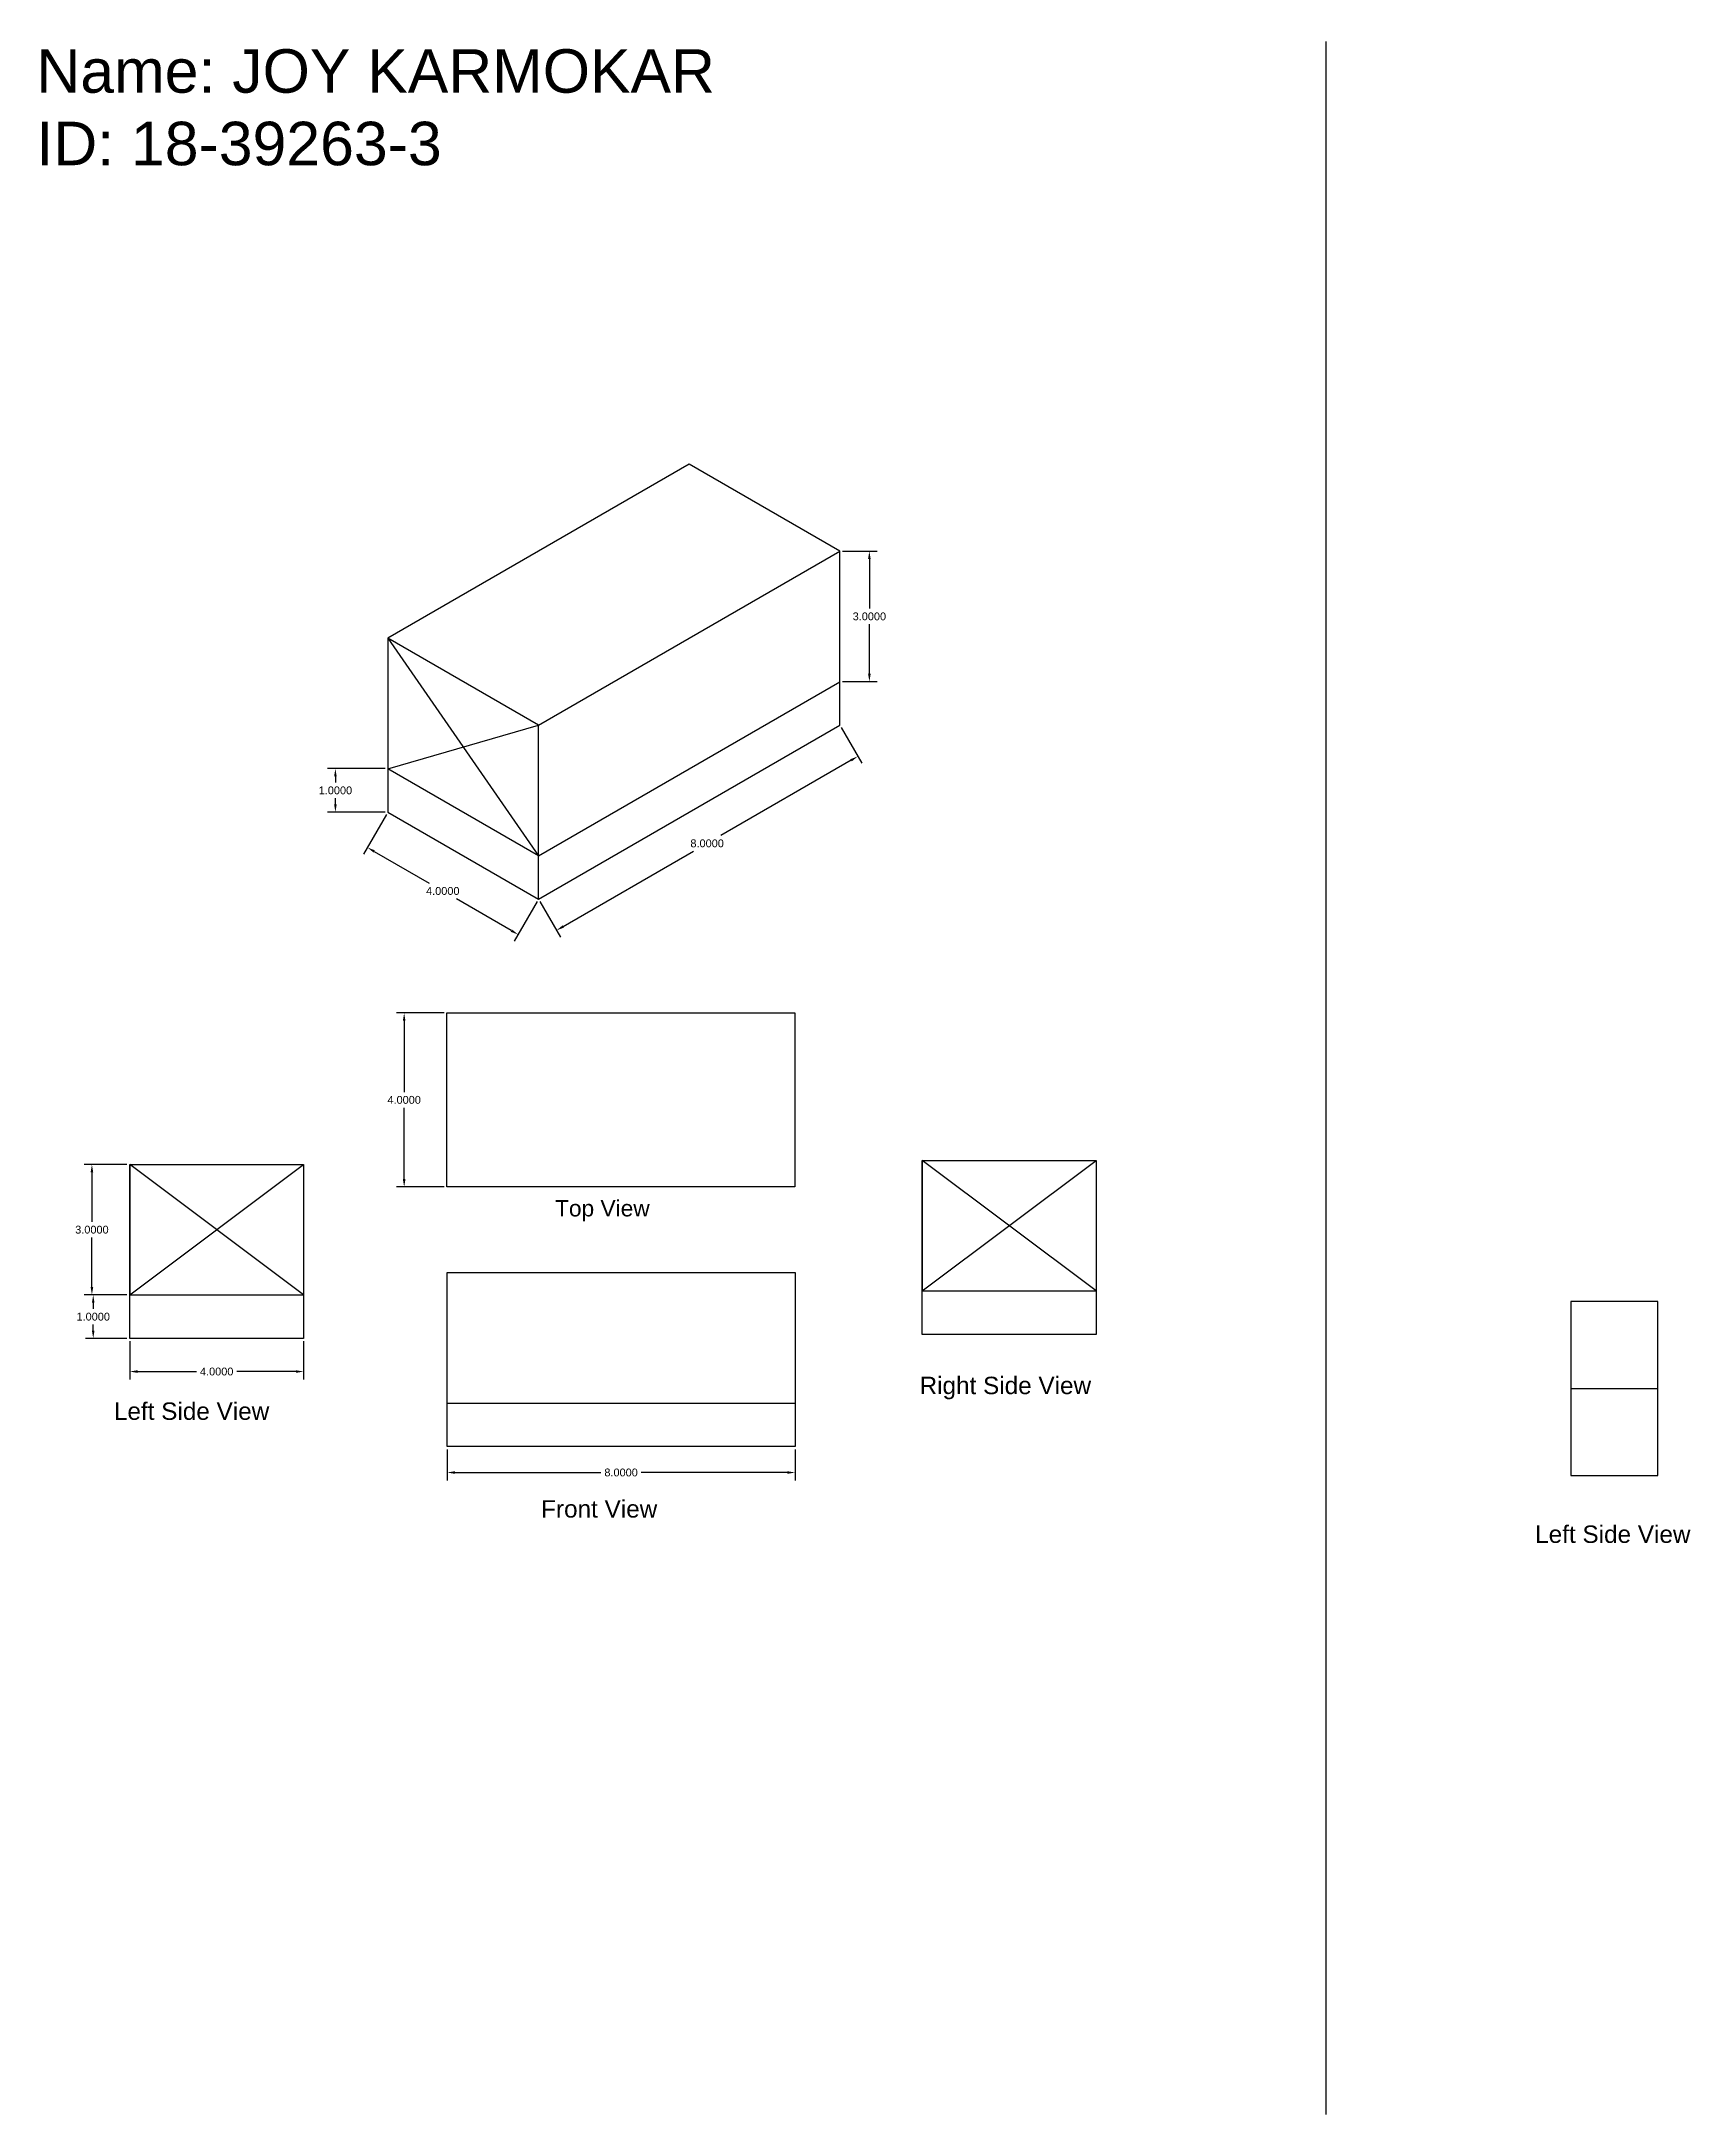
# Model space of a CAD drawing. Header units: inches. Extents: x 6 to 168, y 1 to 50.
# Drawn here: x 6.18 to 44.1, y 2.29 to 49.95 of the extents above; entities that cross this region are included whole.
import ezdxf

# ---------------------------------------------------------------- set-up
doc = ezdxf.new("R2010")
doc.units = ezdxf.units.IN
doc.header["$MEASUREMENT"] = 0
doc.styles.get("Standard").update_dxf_attribs({"font": 'arial.ttf'})
doc.dimstyles.get("Standard").update_dxf_attribs({"dimtxt": 0.18, "dimasz": 0.18, "dimexe": 0.18, "dimexo": 0.0625, "dimgap": 0.09, "dimtad": 0, "dimtih": 1, "dimtoh": 1, "dimdec": 4, "dimzin": 0, "dimdsep": 46, "dimtxsty": 'Standard', "dimcen": 0.09, "dimadec": 0, "dimazin": 0, "dimtfac": 1, "dimtdec": 4, "dimtofl": 0, "dimtmove": 0, "dimatfit": 3, "dimfxl": 1, "dimtolj": 1, "dimtzin": 0, "dimarcsym": 0})

# ---------------------------------------------------------------- blocks, each defined once
blk = doc.blocks.new('*D1')
at = {"color": 0, "lineweight": -2, "transparency": 16777216}
for p, q in [((24.6, 38.23), (25.398, 38.23)), ((25.218, 38.05), (25.218, 36.912)), ((25.218, 35.41), (25.218, 36.548)), ((24.6, 35.23), (25.398, 35.23))]:
    blk.add_line(p, q, dxfattribs=at)
at = {"color": 0, "transparency": 16777216}
for points in [[(25.188, 38.05), (25.248, 38.05), (25.218, 38.23)], [(25.188, 35.41), (25.248, 35.41), (25.218, 35.23)]]:
    blk.add_solid(points, dxfattribs=at)
at = {"layer": 'Defpoints', "color": 0, "transparency": 16777216}
for p in [(24.538, 38.23), (24.538, 35.23), (25.218, 35.23)]:
    blk.add_point(p, dxfattribs=at)
at = {"color": 0, "transparency": 16777216, "insert": (25.218, 36.73), "char_height": 0.18, "attachment_point": 5}
blk.add_mtext('\\A1;3.0000', dxfattribs=at)
blk = doc.blocks.new('*D2')
at = {"color": 0, "lineweight": -2, "transparency": 16777216}
for p, q in [((14.083, 33.23), (12.76, 33.23)), ((12.94, 33.05), (12.94, 32.912)), ((12.94, 32.41), (12.94, 32.548)), ((14.083, 32.23), (12.76, 32.23))]:
    blk.add_line(p, q, dxfattribs=at)
at = {"color": 0, "transparency": 16777216}
for points in [[(12.91, 33.05), (12.97, 33.05), (12.94, 33.23)], [(12.91, 32.41), (12.97, 32.41), (12.94, 32.23)]]:
    blk.add_solid(points, dxfattribs=at)
at = {"layer": 'Defpoints', "color": 0, "transparency": 16777216}
for p in [(14.146, 33.23), (12.94, 32.23), (14.146, 32.23)]:
    blk.add_point(p, dxfattribs=at)
at = {"color": 0, "transparency": 16777216, "insert": (12.94, 32.73), "char_height": 0.18, "attachment_point": 5}
blk.add_mtext('\\A1;1.0000', dxfattribs=at)
blk = doc.blocks.new('*D3')
at = {"color": 0, "lineweight": -2, "transparency": 16777216}
for p, q in [((24.569, 34.176), (25.042, 33.356)), ((24.797, 33.422), (21.803, 31.694)), ((18.18, 29.602), (21.173, 31.33)), ((17.641, 30.176), (18.114, 29.356))]:
    blk.add_line(p, q, dxfattribs=at)
at = {"color": 0, "transparency": 16777216}
for points in [[(24.782, 33.448), (24.812, 33.396), (24.952, 33.512)], [(18.165, 29.628), (18.195, 29.576), (18.024, 29.512)]]:
    blk.add_solid(points, dxfattribs=at)
at = {"layer": 'Defpoints', "color": 0, "transparency": 16777216}
for p in [(24.538, 34.23), (17.61, 30.23), (18.024, 29.512)]:
    blk.add_point(p, dxfattribs=at)
at = {"color": 0, "transparency": 16777216, "insert": (21.488, 31.512), "char_height": 0.18, "attachment_point": 5}
blk.add_mtext('\\A1;8.0000', dxfattribs=at)
blk = doc.blocks.new('*D4')
at = {"color": 0, "lineweight": -2, "transparency": 16777216}
for p, q in [((14.114, 32.176), (13.587, 31.261)), ((13.832, 31.327), (15.094, 30.599)), ((16.985, 29.507), (15.724, 30.235)), ((17.578, 30.176), (17.051, 29.261))]:
    blk.add_line(p, q, dxfattribs=at)
at = {"color": 0, "transparency": 16777216}
for points in [[(13.847, 31.353), (13.817, 31.301), (13.677, 31.417)], [(17, 29.533), (16.97, 29.481), (17.141, 29.417)]]:
    blk.add_solid(points, dxfattribs=at)
at = {"layer": 'Defpoints', "color": 0, "transparency": 16777216}
for p in [(14.146, 32.23), (17.61, 30.23), (17.141, 29.417)]:
    blk.add_point(p, dxfattribs=at)
at = {"color": 0, "transparency": 16777216, "insert": (15.409, 30.417), "char_height": 0.18, "attachment_point": 5}
blk.add_mtext('\\A1;4.0000', dxfattribs=at)
blk = doc.blocks.new('*D45')
at = {"color": 0, "lineweight": -2, "transparency": 16777216}
for p, q in [((15.443, 27.615), (14.341, 27.615)), ((14.521, 27.435), (14.521, 25.796)), ((14.521, 23.795), (14.521, 25.433)), ((15.443, 23.615), (14.341, 23.615))]:
    blk.add_line(p, q, dxfattribs=at)
at = {"color": 0, "transparency": 16777216}
for points in [[(14.491, 27.435), (14.551, 27.435), (14.521, 27.615)], [(14.491, 23.795), (14.551, 23.795), (14.521, 23.615)]]:
    blk.add_solid(points, dxfattribs=at)
at = {"layer": 'Defpoints', "color": 0, "transparency": 16777216}
for p in [(14.521, 27.615), (15.506, 27.615), (15.506, 23.615)]:
    blk.add_point(p, dxfattribs=at)
at = {"color": 0, "transparency": 16777216, "insert": (14.521, 25.615), "char_height": 0.18, "attachment_point": 5}
blk.add_mtext('\\A1;4.0000', dxfattribs=at)
blk = doc.blocks.new('*D46')
at = {"color": 0, "lineweight": -2, "transparency": 16777216}
for p, q in [((15.509, 17.582), (15.509, 16.869)), ((23.509, 17.582), (23.509, 16.869)), ((15.689, 17.049), (19.045, 17.049)), ((23.329, 17.049), (19.972, 17.049))]:
    blk.add_line(p, q, dxfattribs=at)
at = {"color": 0, "transparency": 16777216}
for points in [[(15.689, 17.079), (15.689, 17.019), (15.509, 17.049)], [(23.329, 17.079), (23.329, 17.019), (23.509, 17.049)]]:
    blk.add_solid(points, dxfattribs=at)
at = {"layer": 'Defpoints', "color": 0, "transparency": 16777216}
for p in [(15.509, 17.644), (23.509, 17.644), (15.509, 17.049)]:
    blk.add_point(p, dxfattribs=at)
at = {"color": 0, "transparency": 16777216, "insert": (19.509, 17.049), "char_height": 0.18, "attachment_point": 5}
blk.add_mtext('\\A1;8.0000', dxfattribs=at)
blk = doc.blocks.new('*D47')
at = {"color": 0, "lineweight": -2, "transparency": 16777216}
for p, q in [((8.147, 24.131), (7.161, 24.131)), ((7.341, 23.951), (7.341, 22.813)), ((7.341, 21.311), (7.341, 22.449)), ((8.147, 21.131), (7.161, 21.131))]:
    blk.add_line(p, q, dxfattribs=at)
at = {"color": 0, "transparency": 16777216}
for points in [[(7.311, 23.951), (7.371, 23.951), (7.341, 24.131)], [(7.311, 21.311), (7.371, 21.311), (7.341, 21.131)]]:
    blk.add_solid(points, dxfattribs=at)
at = {"layer": 'Defpoints', "color": 0, "transparency": 16777216}
for p in [(8.21, 24.131), (7.341, 21.131), (8.21, 21.131)]:
    blk.add_point(p, dxfattribs=at)
at = {"color": 0, "transparency": 16777216, "insert": (7.341, 22.631), "char_height": 0.18, "attachment_point": 5}
blk.add_mtext('\\A1;3.0000', dxfattribs=at)
blk = doc.blocks.new('*D48')
at = {"color": 0, "lineweight": -2, "transparency": 16777216}
for p, q in [((8.147, 21.131), (7.191, 21.131)), ((7.371, 20.951), (7.371, 20.813)), ((8.147, 20.131), (7.191, 20.131)), ((7.371, 20.311), (7.371, 20.449))]:
    blk.add_line(p, q, dxfattribs=at)
at = {"color": 0, "transparency": 16777216}
for points in [[(7.341, 20.951), (7.401, 20.951), (7.371, 21.131)], [(7.341, 20.311), (7.401, 20.311), (7.371, 20.131)]]:
    blk.add_solid(points, dxfattribs=at)
at = {"layer": 'Defpoints', "color": 0, "transparency": 16777216}
for p in [(7.371, 21.131), (8.21, 21.131), (8.21, 20.131)]:
    blk.add_point(p, dxfattribs=at)
at = {"color": 0, "transparency": 16777216, "insert": (7.371, 20.631), "char_height": 0.18, "attachment_point": 5}
blk.add_mtext('\\A1;1.0000', dxfattribs=at)
blk = doc.blocks.new('*D49')
at = {"color": 0, "lineweight": -2, "transparency": 16777216}
for p, q in [((8.21, 20.069), (8.21, 19.19)), ((12.21, 20.069), (12.21, 19.19)), ((8.39, 19.37), (9.743, 19.37)), ((12.03, 19.37), (10.676, 19.37))]:
    blk.add_line(p, q, dxfattribs=at)
at = {"color": 0, "transparency": 16777216}
for points in [[(8.39, 19.4), (8.39, 19.34), (8.21, 19.37)], [(12.03, 19.4), (12.03, 19.34), (12.21, 19.37)]]:
    blk.add_solid(points, dxfattribs=at)
at = {"layer": 'Defpoints', "color": 0, "transparency": 16777216}
for p in [(8.21, 20.131), (12.21, 20.131), (8.21, 19.37)]:
    blk.add_point(p, dxfattribs=at)
at = {"color": 0, "transparency": 16777216, "insert": (10.21, 19.37), "char_height": 0.18, "attachment_point": 5}
blk.add_mtext('\\A1;4.0000', dxfattribs=at)

msp = doc.modelspace()

# ---------------------------------------------------------------- linework, layer by layer
for p, q in [((35.71551, 49.94735), (35.71551, 2.28988)), ((21.07384, 40.22968), (14.14563, 36.22968)), ((24.53794, 38.22968), (21.07384, 40.22968)), ((17.60973, 34.22968), (24.53794, 38.22968)), ((24.53794, 35.22968), (24.53794, 38.22968)), ((14.14563, 36.22968), (14.14563, 33.22968)), ((17.60973, 34.22968), (14.14563, 36.22968)), ((14.14563, 36.22968), (17.60973, 31.22968)), ((17.60973, 31.22968), (24.53794, 35.22968)), ((24.53794, 34.22968), (24.53794, 35.22968)), ((14.14563, 33.22968), (17.60973, 34.22968)), ((17.60973, 30.22968), (24.53794, 34.22968)), ((17.60973, 31.22968), (17.60973, 34.22968)), ((14.14563, 33.22968), (14.14563, 32.22968)), ((17.60973, 31.22968), (14.14563, 33.22968)), ((14.14563, 32.22968), (17.60973, 30.22968)), ((17.60973, 30.22968), (17.60973, 31.22968)), ((15.50587, 27.61459), (23.50587, 27.61459)), ((15.50587, 23.61459), (15.50587, 27.61459)), ((23.50587, 27.61459), (23.50587, 23.61459)), ((8.2095, 20.13103), (8.2095, 24.13103)), ((8.2095, 24.13103), (12.2095, 24.13103)), ((12.2095, 21.13103), (8.2095, 24.13103)), ((8.2095, 24.13103), (8.2095, 21.13103)), ((8.2095, 21.13103), (12.2095, 24.13103)), ((12.2095, 24.13103), (12.2095, 20.13103)), ((26.43076, 20.22521), (26.43076, 24.22521)), ((26.43076, 24.22521), (30.43076, 24.22521)), ((30.43076, 21.22521), (26.43076, 24.22521)), ((26.43076, 24.22521), (26.43076, 21.22521)), ((26.43076, 21.22521), (30.43076, 24.22521)), ((30.43076, 24.22521), (30.43076, 20.22521)), ((23.50587, 23.61459), (15.50587, 23.61459)), ((15.50864, 21.64406), (23.50864, 21.64406)), ((15.50864, 17.64406), (15.50864, 21.64406)), ((23.50864, 21.64406), (23.50864, 17.64406)), ((8.2095, 20.13103), (8.2095, 21.13103)), ((8.2095, 21.13103), (12.2095, 21.13103)), ((26.43076, 20.22521), (26.43076, 21.22521)), ((26.43076, 21.22521), (30.43076, 21.22521)), ((43.34948, 20.98108), (41.34948, 20.98108)), ((41.34948, 20.98108), (41.34948, 18.98108)), ((43.34948, 18.98108), (43.34948, 20.98108)), ((12.2095, 20.13103), (8.2095, 20.13103)), ((30.43076, 20.22521), (26.43076, 20.22521)), ((15.50864, 17.64406), (15.50864, 18.64406)), ((15.50864, 18.64406), (23.50864, 18.64406)), ((41.34948, 18.98108), (41.34948, 16.98108)), ((41.34948, 18.98108), (43.34948, 18.98108)), ((43.34948, 16.98108), (43.34948, 18.98108)), ((23.50864, 17.64406), (15.50864, 17.64406)), ((41.34948, 16.98108), (43.34948, 16.98108))]:
    msp.add_line(p, q)

# ---------------------------------------------------------------- texts
at = {"attachment_point": 1}
for s, width, gutter_width, heights, insert, char_height in [('Name: JOY KARMOKAR\\PID: 18-39263-3', 16.6875303, 1, [4.95582], (6.06597, 49.76902), 1), ('\\pt4.85909;Top View', 4.9503156, 0.74755, [0], (17.99074, 23.31032), 0.3737761), ('\\pt4.8;Right Side View', 5.3168655, 1, [0], (26.37266, 19.25098), 0.4), ('\\pt4.8;Left Side View', 5.3168655, 1, [0], (7.84702, 18.66026), 0.4), ('\\pt4.8;Front View', 5.3168655, 1, [0], (17.67041, 16.41341), 0.4), ('\\pt4.8;Left Side View', 5.3168655, 1, [0], (40.52765, 15.83125), 0.4)]:
    msp.add_mtext_dynamic_manual_height_columns(s, width=width, gutter_width=gutter_width, heights=heights, dxfattribs=dict(at, insert=insert, char_height=char_height))

# ---------------------------------------------------------------- dimensions: what is measured, and where the dimension line sits
for base, p1, p2, picture, middle in [((25.2178, 35.22968), (24.53794, 38.22968), (24.53794, 35.22968), '*D1', (25.2178, 36.72968)), ((12.93953, 32.22968), (14.14563, 33.22968), (14.14563, 32.22968), '*D2', (12.93953, 32.72968)), ((14.52124, 27.61459), (15.50587, 23.61459), (15.50587, 27.61459), '*D45', (14.52124, 25.61459)), ((7.34127, 21.13103), (8.2095, 24.13103), (8.2095, 21.13103), '*D47', (7.34127, 22.63103)), ((7.37106, 21.13103), (8.2095, 20.13103), (8.2095, 21.13103), '*D48', (7.37106, 20.63103))]:
    dim = msp.add_linear_dim(base=base, p1=p1, p2=p2, angle=90, dimstyle='Standard')
    dim.commit()
    dim.dimension.update_dxf_attribs({"geometry": picture, "text_midpoint": middle})
for p1, distance, picture, middle in [((24.53794, 34.22968), 0.82907, '*D3', (21.48837, 31.51168)), ((14.14563, 32.22968), -0.93809, '*D4', (15.40864, 30.41727))]:
    dim = msp.add_aligned_dim(p1=p1, p2=(17.60973, 30.22968), distance=distance, dimstyle='Standard')
    dim.commit()
    dim.dimension.update_dxf_attribs({"geometry": picture, "text_midpoint": middle})
for base, p1, p2, picture, middle in [((8.2095, 19.37006), (12.2095, 20.13103), (8.2095, 20.13103), '*D49', (10.2095, 19.37006)), ((15.50864, 17.04889), (23.50864, 17.64406), (15.50864, 17.64406), '*D46', (19.50864, 17.04889))]:
    dim = msp.add_linear_dim(base=base, p1=p1, p2=p2, dimstyle='Standard')
    dim.commit()
    dim.dimension.update_dxf_attribs({"geometry": picture, "text_midpoint": middle})

doc.saveas('drawing.dxf')
